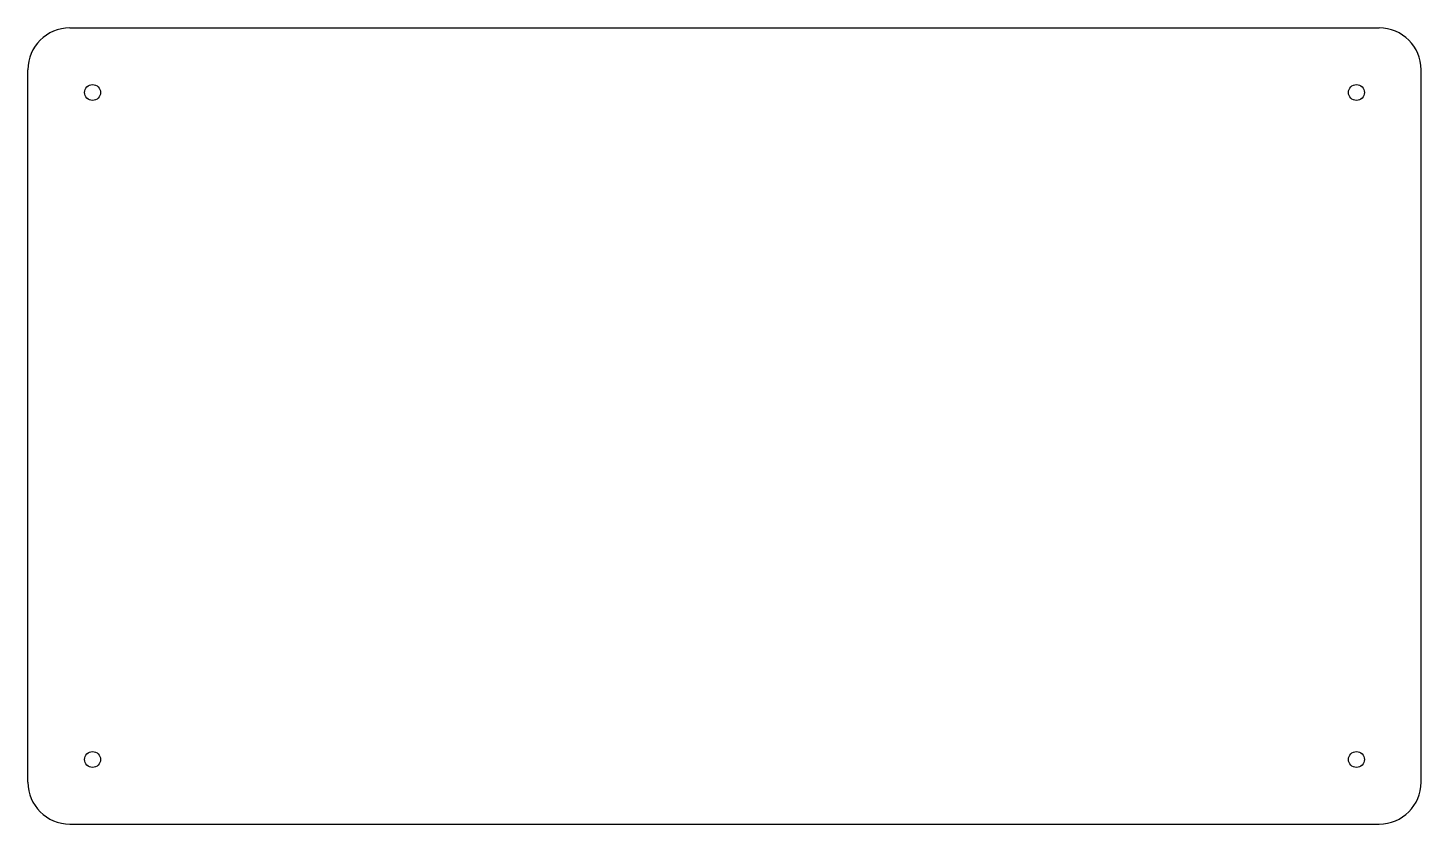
# Model space of a CAD drawing. Header units: millimetres. Extents: x -175 to 157, y -95 to 95.
import ezdxf

# ---------------------------------------------------------------- set-up
doc = ezdxf.new("R2010")
doc.units = ezdxf.units.MM
doc.layers.get('0').update_dxf_attribs({"lineweight": 25})

msp = doc.modelspace()

# ---------------------------------------------------------------- linework, layer by layer
for p, q in [((-165.43, 95.43), (146.91, 95.43)), ((-175.43, -84.57), (-175.43, 85.43)), ((156.91, -84.57), (156.91, 85.43)), ((-165.43, -94.57), (146.91, -94.57))]:
    msp.add_line(p, q)
for centre in [(-160, 80), (141.48, 80), (-160, -79.14), (141.48, -79.14)]:
    msp.add_circle(centre, 1.9)
for centre, start, end in [((-165.43, 85.43), 90, 180), ((146.91, 85.43), 0, 90), ((-165.43, -84.57), 180, 270), ((146.91, -84.57), 270, 0)]:
    msp.add_arc(centre, 10, start, end)

doc.saveas('drawing.dxf')
